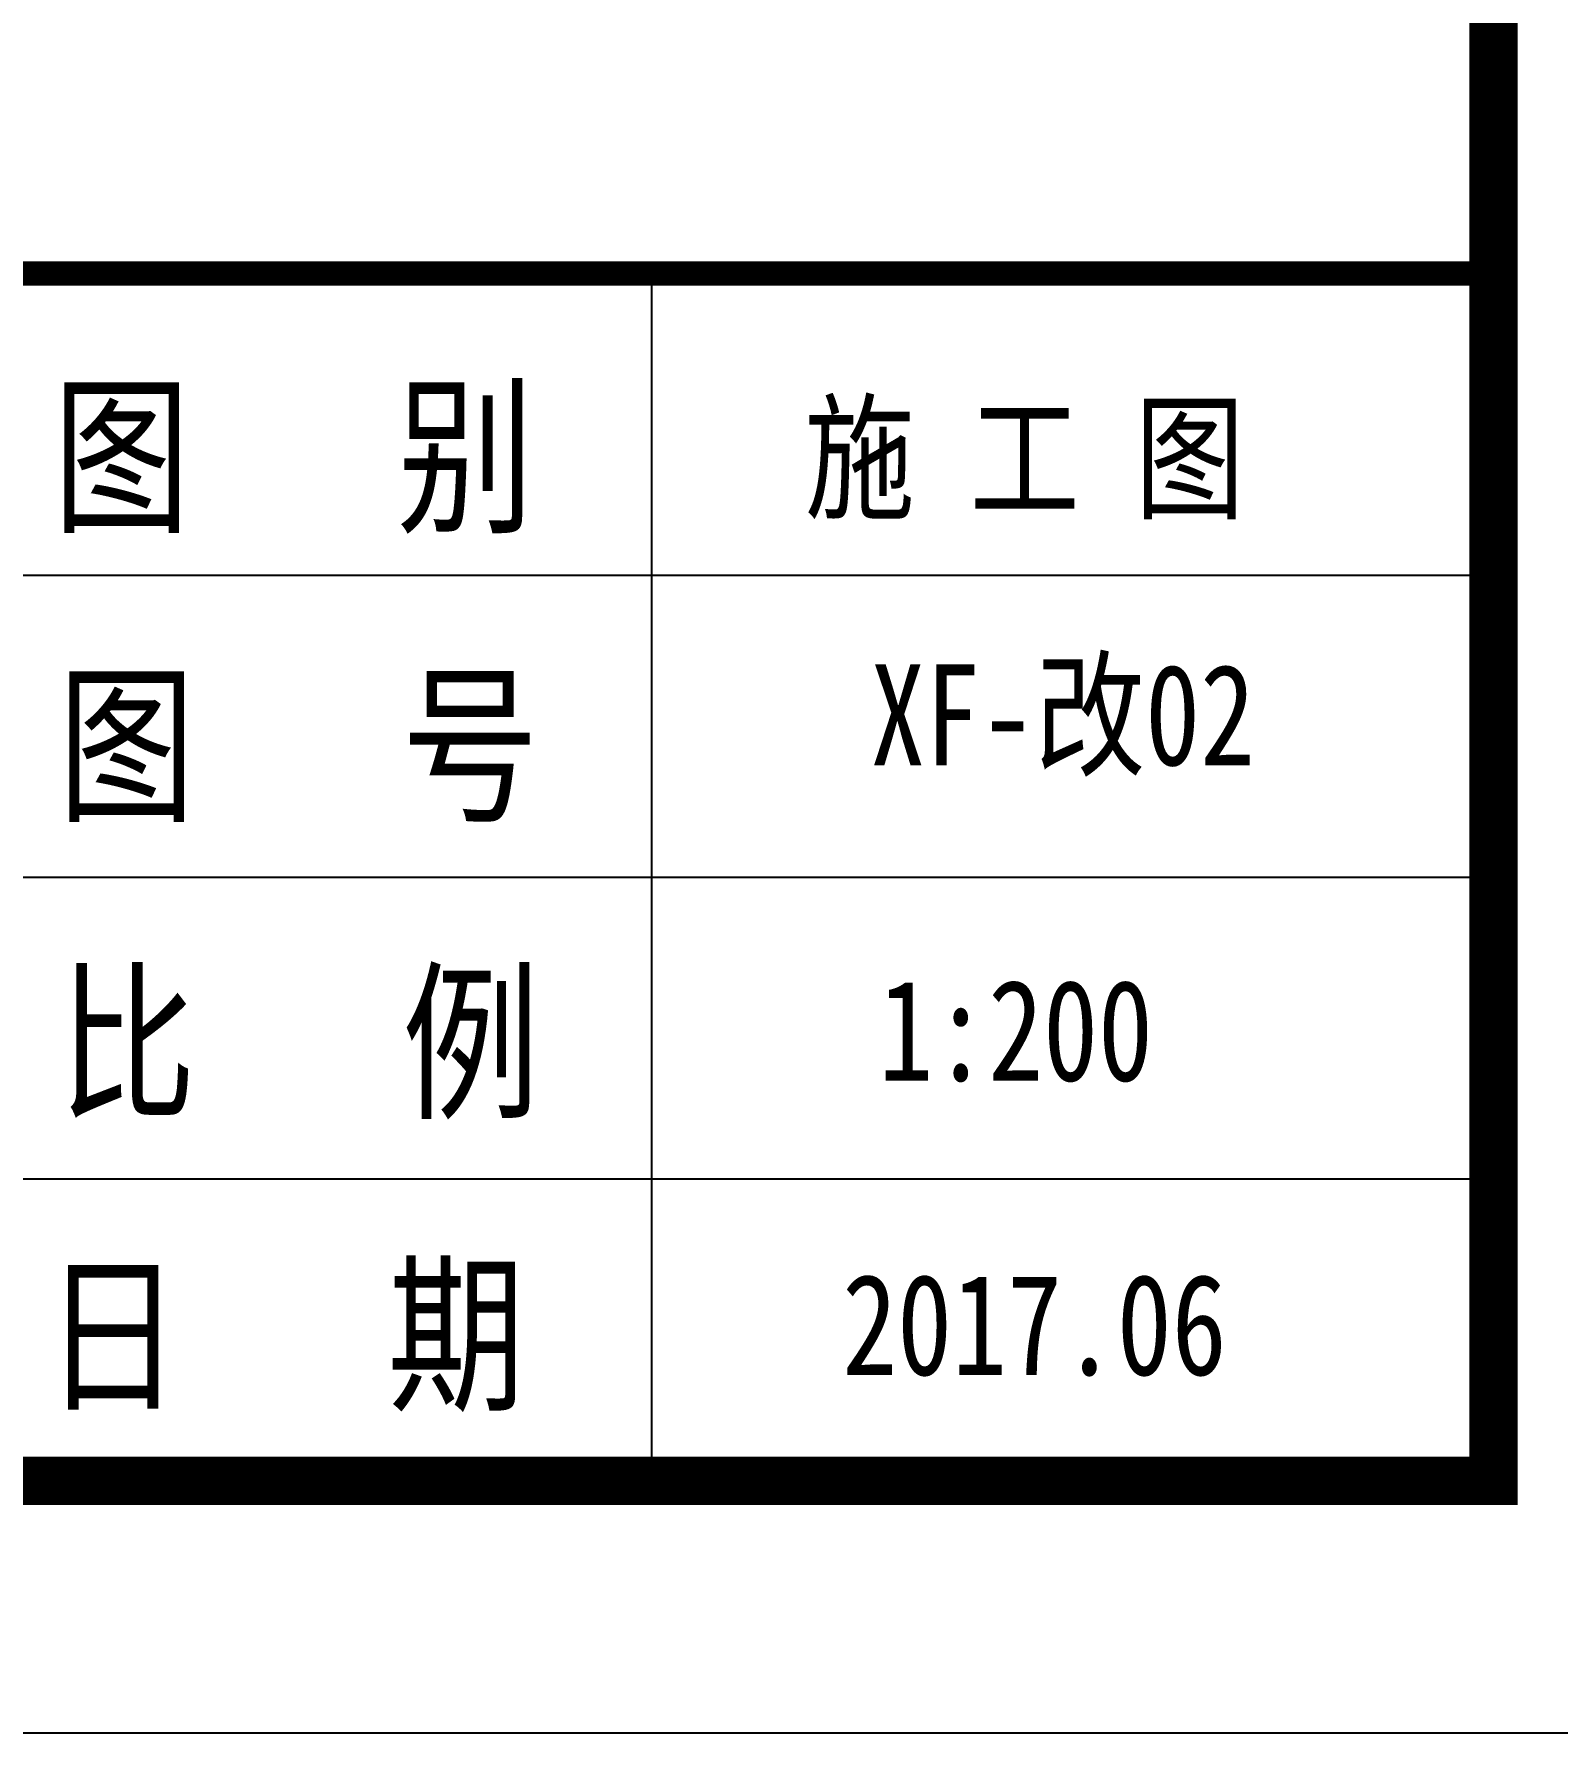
# Model space of a CAD drawing. Extents: x -149393 to 1177518, y -366685 to 296590.
# Drawn here: x 886379 to 894917, y 212582 to 222107 of the extents above; entities that cross this region are included whole.
import ezdxf

# ---------------------------------------------------------------- set-up
doc = ezdxf.new("R2010")
doc.units = 0
doc.header["$LTSCALE"] = 1000
doc.header["$MEASUREMENT"] = 0
for name, color, linetype in [('LAYER8', 8, 'CONTINUOUS'), ('PUB_TITLE', 253, 'CONTINUOUS'), ('标注', 1, 'CONTINUOUS')]:
    doc.layers.add(name, color=color, linetype=linetype)
doc.styles.add('宋体', font='')
doc.styles.get('宋体').set_extended_font_data('SimSun')

msp = doc.modelspace()

# ---------------------------------------------------------------- linework, layer by layer
at = {"layer": 'PUB_TITLE'}
for p, q in [((889841.6, 220764.4), (889841.6, 213996)), ((867657.2, 219072.3), (894560.6, 219072.3)), ((867657.2, 217380.2), (894560.6, 217380.2)), ((867657.2, 215688.1), (894560.6, 215688.1))]:
    msp.add_line(p, q, dxfattribs=at)
msp.add_lwpolyline([(777174.8, 296590.3), (895974.8, 296590.3), (895974.8, 212581.7), (777174.8, 212581.7)], close=True, dxfattribs=at)
at = {"layer": 'PUB_TITLE', "const_width": 270.7}
msp.add_lwpolyline([(784246.3, 295176), (894560.6, 295176), (894560.6, 213996), (784246.3, 213996), (784246.3, 295176)], close=True, dxfattribs=at)
at = {"layer": 'PUB_TITLE', "const_width": 135.4}
msp.add_lwpolyline([(784246.3, 220764.4), (894560.6, 220764.4)], dxfattribs=at)

# ---------------------------------------------------------------- texts
at = {"layer": 'LAYER8', "style": '宋体', "width": 0.8}
for s, p in [('施 工 图', (890699.5, 219448.5)), ('XF-改02', (891067.7, 218007.5)), ('1:200', (891112.9, 216238.4)), ('2017.06', (890910.3, 214589))]:
    msp.add_text(s, height=565.71, dxfattribs=at).set_placement(p)
at = {"layer": '标注', "style": '宋体', "width": 0.8}
for s, p in [('图   别', (886485.5, 219385.8)), ('图   号', (886512.6, 217765.7)), ('比   例', (886516.5, 216099.4)), ('日   期', (886435.1, 214461.5))]:
    msp.add_text(s, height=707.14, dxfattribs=at).set_placement(p)

doc.saveas('drawing.dxf')
